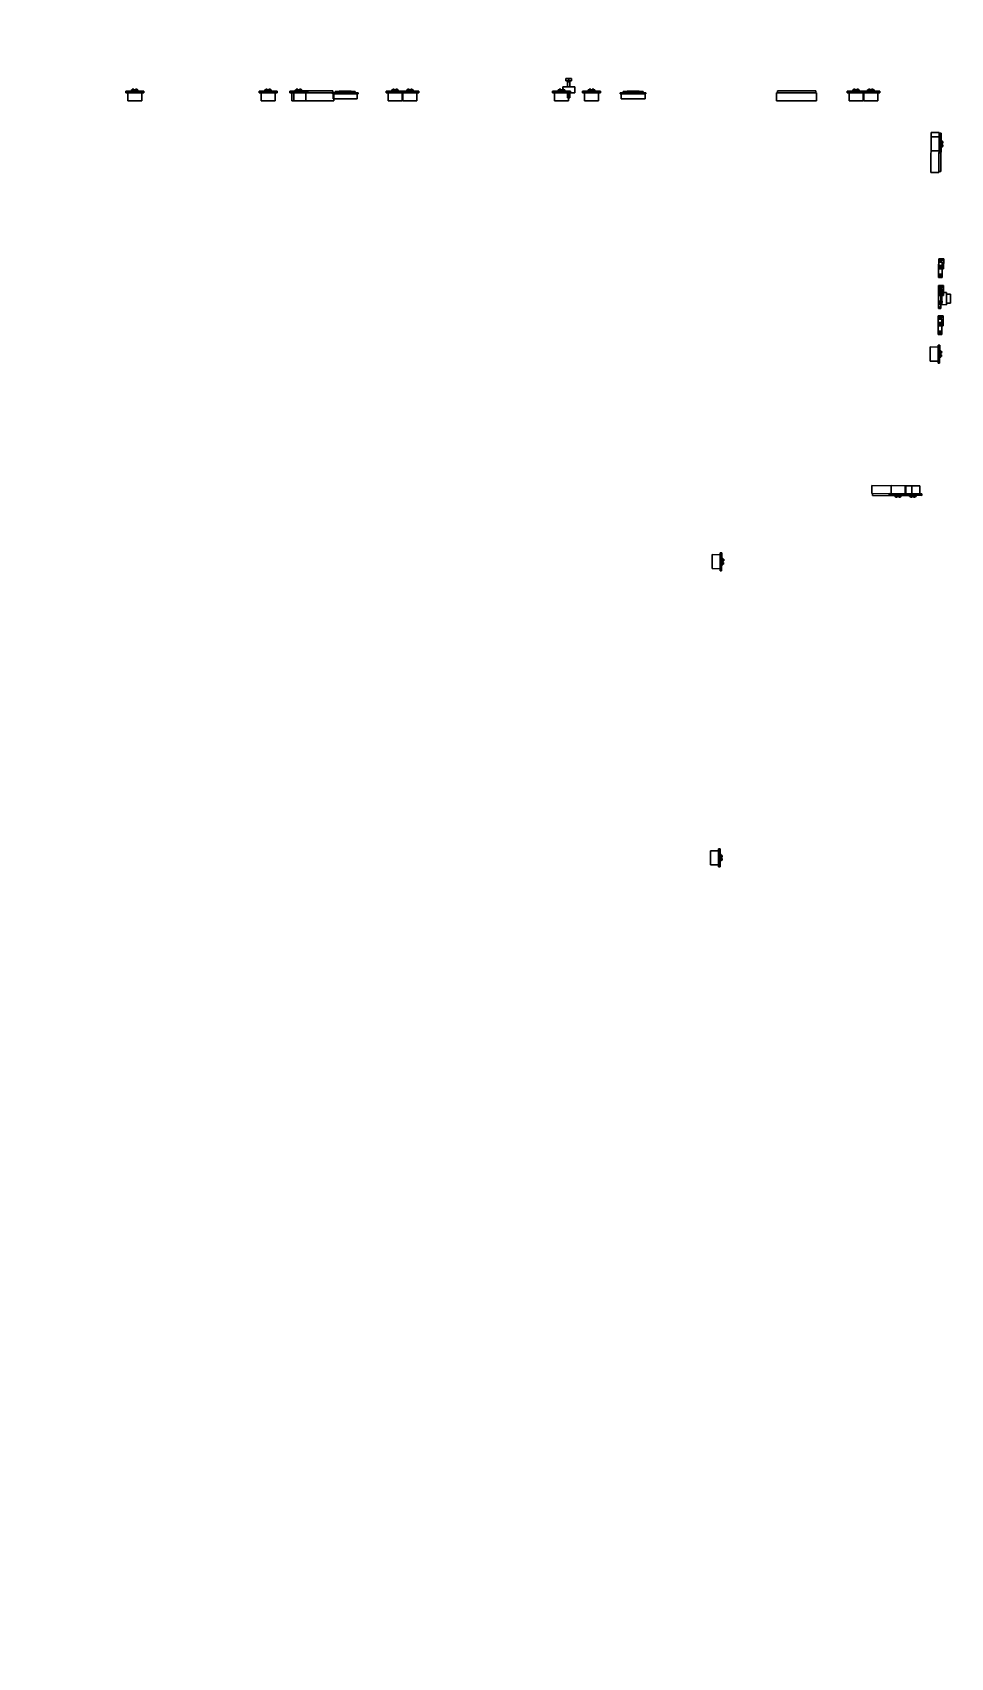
# Model space of a CAD drawing. Header units: millimetres. Extents: x 3020 to 7610, y -10361 to -2239.
import ezdxf

# ---------------------------------------------------------------- set-up
doc = ezdxf.new("R2010")
doc.units = ezdxf.units.MM
doc.header["$LTSCALE"] = 10
doc.layers.get('0').update_dxf_attribs({"linetype": 'CONTINUOUS'})
for name, color, linetype in [('Const_Walls', 253, 'CONTINUOUS'), ('Const_Walls_Ext', 253, 'CONTINUOUS'), ('Const_Windows', 152, 'CONTINUOUS'), ('Electrical', 6, 'CONTINUOUS'), ('Plumbing', 150, 'CONTINUOUS')]:
    doc.layers.add(name, color=color, linetype=linetype)

# ---------------------------------------------------------------- blocks, each defined once
blk = doc.blocks.new('DUPLEXSWITCH')
for points in [[(-82, 0, -8), (8, 0, -8), (8, 8, -8), (-82, 8, -8)], [(-82, 0, 78), (8, 0, 78), (8, 8, 78), (-82, 8, 78)], [(-82, 8, -8), (8, 8, -8), (8, 8, 78), (-82, 8, 78)], [(-82, 0, -8), (-82, 8, -8), (-82, 8, 78), (-82, 0, 78)], [(-82, 0, -8), (8, 0, -8), (8, 0, 78), (-82, 0, 78)], [(-72, -40), (-2, -40), (-2, 0), (-72, 0)], [(-72, -40, 70), (-2, -40, 70), (-2, 0, 70), (-72, 0, 70)], [(-72, 0), (-2, 0), (-2, 0, 70), (-72, 0, 70)], [(-72, -40), (-72, 0), (-72, 0, 70), (-72, -40, 70)], [(-53, 8, 20), (-21, 8, 20), (-21, 14, 20), (-53, 14, 20)], [(-53, 8, 50), (-21, 8, 50), (-21, 14, 50), (-53, 14, 50)], [(-53, 14, 20), (-21, 14, 20), (-21, 14, 50), (-53, 14, 50)], [(-53, 8, 20), (-53, 14, 20), (-53, 14, 50), (-53, 8, 50)], [(-53, 8, 20), (-21, 8, 20), (-21, 8, 50), (-53, 8, 50)], [(-49, 14, 30), (-41, 14, 30), (-41, 18, 30), (-49, 18, 30)], [(-49, 14, 44), (-41, 14, 44), (-41, 18, 44), (-49, 18, 44)], [(-49, 18, 30), (-41, 18, 30), (-41, 18, 44), (-49, 18, 44)], [(-49, 14, 30), (-49, 18, 30), (-49, 18, 44), (-49, 14, 44)], [(-49, 14, 30), (-41, 14, 30), (-41, 14, 44), (-49, 14, 44)], [(-41, 14, 30), (-41, 18, 30), (-41, 18, 44), (-41, 14, 44)], [(-33, 14, 30), (-25, 14, 30), (-25, 18, 30), (-33, 18, 30)], [(-33, 14, 44), (-25, 14, 44), (-25, 18, 44), (-33, 18, 44)], [(-33, 18, 30), (-25, 18, 30), (-25, 18, 44), (-33, 18, 44)], [(-33, 14, 30), (-33, 18, 30), (-33, 18, 44), (-33, 14, 44)], [(-33, 14, 30), (-25, 14, 30), (-25, 14, 44), (-33, 14, 44)], [(-25, 14, 30), (-25, 18, 30), (-25, 18, 44), (-25, 14, 44)], [(-21, 8, 20), (-21, 14, 20), (-21, 14, 50), (-21, 8, 50)], [(-8, 0, -8), (82, 0, -8), (82, 8, -8), (-8, 8, -8)], [(-8, 0, 78), (82, 0, 78), (82, 8, 78), (-8, 8, 78)], [(-8, 8, -8), (82, 8, -8), (82, 8, 78), (-8, 8, 78)], [(-8, 0, -8), (-8, 8, -8), (-8, 8, 78), (-8, 0, 78)], [(-8, 0, -8), (82, 0, -8), (82, 0, 78), (-8, 0, 78)], [(-2, -40), (-2, 0), (-2, 0, 70), (-2, -40, 70)], [(2, -40), (72, -40), (72, 0), (2, 0)], [(2, -40, 70), (72, -40, 70), (72, 0, 70), (2, 0, 70)], [(2, 0), (72, 0), (72, 0, 70), (2, 0, 70)], [(2, -40), (2, 0), (2, 0, 70), (2, -40, 70)], [(8, 0, -8), (8, 8, -8), (8, 8, 78), (8, 0, 78)], [(21, 8, 20), (53, 8, 20), (53, 14, 20), (21, 14, 20)], [(21, 8, 50), (53, 8, 50), (53, 14, 50), (21, 14, 50)], [(21, 14, 20), (53, 14, 20), (53, 14, 50), (21, 14, 50)], [(21, 8, 20), (21, 14, 20), (21, 14, 50), (21, 8, 50)], [(21, 8, 20), (53, 8, 20), (53, 8, 50), (21, 8, 50)], [(25, 14, 30), (33, 14, 30), (33, 18, 30), (25, 18, 30)], [(25, 14, 44), (33, 14, 44), (33, 18, 44), (25, 18, 44)], [(25, 18, 30), (33, 18, 30), (33, 18, 44), (25, 18, 44)], [(25, 14, 30), (25, 18, 30), (25, 18, 44), (25, 14, 44)], [(25, 14, 30), (33, 14, 30), (33, 14, 44), (25, 14, 44)], [(33, 14, 30), (33, 18, 30), (33, 18, 44), (33, 14, 44)], [(41, 14, 30), (49, 14, 30), (49, 18, 30), (41, 18, 30)], [(41, 14, 44), (49, 14, 44), (49, 18, 44), (41, 18, 44)], [(41, 18, 30), (49, 18, 30), (49, 18, 44), (41, 18, 44)], [(41, 14, 30), (41, 18, 30), (41, 18, 44), (41, 14, 44)], [(41, 14, 30), (49, 14, 30), (49, 14, 44), (41, 14, 44)], [(49, 14, 30), (49, 18, 30), (49, 18, 44), (49, 14, 44)], [(53, 8, 20), (53, 14, 20), (53, 14, 50), (53, 8, 50)], [(72, -40), (72, 0), (72, 0, 70), (72, -40, 70)], [(82, 0, -8), (82, 8, -8), (82, 8, 78), (82, 0, 78)], [(-72, -40), (-2, -40), (-2, -40, 70), (-72, -40, 70)], [(2, -40), (72, -40), (72, -40, 70), (2, -40, 70)]]:
    blk.add_3dface(points)
blk = doc.blocks.new('CONTROLBOX')
for points in [[(-100, -40, -150), (100, -40, -150), (100, 0, -150), (-100, 0, -150)], [(-100, -40, 150), (100, -40, 150), (100, 0, 150), (-100, 0, 150)], [(-100, 0, -150), (100, 0, -150), (100, 0, 150), (-100, 0, 150)], [(-100, -40, -150), (-100, 0, -150), (-100, 0, 150), (-100, -40, 150)], [(-96, 0, -146), (96, 0, -146), (96, 10, -146), (-96, 10, -146)], [(-96, 0, 146), (96, 0, 146), (96, 10, 146), (-96, 10, 146)], [(-96, 10, -146), (96, 10, -146), (96, 10, 146), (-96, 10, 146)], [(-96, 0, -146), (-96, 10, -146), (-96, 10, 146), (-96, 0, 146)], [(-96, 0, -146), (96, 0, -146), (96, 0, 146), (-96, 0, 146)], [(96, 0, -146), (96, 10, -146), (96, 10, 146), (96, 0, 146)], [(100, -40, -150), (100, 0, -150), (100, 0, 150), (100, -40, 150)], [(-100, -40, -150), (100, -40, -150), (100, -40, 150), (-100, -40, 150)]]:
    blk.add_3dface(points)
blk = doc.blocks.new('SOCKET')
for points in [[(-45, 0, -8), (45, 0, -8), (45, 8, -8), (-45, 8, -8)], [(-45, 0, 78), (45, 0, 78), (45, 8, 78), (-45, 8, 78)], [(-45, 8, -8), (45, 8, -8), (45, 8, 78), (-45, 8, 78)], [(-45, 0, -8), (-45, 8, -8), (-45, 8, 78), (-45, 0, 78)], [(-45, 0, -8), (45, 0, -8), (45, 0, 78), (-45, 0, 78)], [(-35, -40), (35, -40), (35, 0), (-35, 0)], [(-35, -40, 70), (35, -40, 70), (35, 0, 70), (-35, 0, 70)], [(-35, 0), (35, 0), (35, 0, 70), (-35, 0, 70)], [(-35, -40), (-35, 0), (-35, 0, 70), (-35, -40, 70)], [(-16, 8, 20), (16, 8, 20), (16, 14, 20), (-16, 14, 20)], [(-16, 8, 50), (16, 8, 50), (16, 14, 50), (-16, 14, 50)], [(-16, 14, 20), (16, 14, 20), (16, 14, 50), (-16, 14, 50)], [(-16, 8, 20), (-16, 14, 20), (-16, 14, 50), (-16, 8, 50)], [(-16, 8, 20), (16, 8, 20), (16, 8, 50), (-16, 8, 50)], [(-12, 14, 30), (-4, 14, 30), (-4, 18, 30), (-12, 18, 30)], [(-12, 14, 44), (-4, 14, 44), (-4, 18, 44), (-12, 18, 44)], [(-12, 18, 30), (-4, 18, 30), (-4, 18, 44), (-12, 18, 44)], [(-12, 14, 30), (-12, 18, 30), (-12, 18, 44), (-12, 14, 44)], [(-12, 14, 30), (-4, 14, 30), (-4, 14, 44), (-12, 14, 44)], [(-4, 14, 30), (-4, 18, 30), (-4, 18, 44), (-4, 14, 44)], [(4, 14, 30), (12, 14, 30), (12, 18, 30), (4, 18, 30)], [(4, 14, 44), (12, 14, 44), (12, 18, 44), (4, 18, 44)], [(4, 18, 30), (12, 18, 30), (12, 18, 44), (4, 18, 44)], [(4, 14, 30), (4, 18, 30), (4, 18, 44), (4, 14, 44)], [(4, 14, 30), (12, 14, 30), (12, 14, 44), (4, 14, 44)], [(12, 14, 30), (12, 18, 30), (12, 18, 44), (12, 14, 44)], [(16, 8, 20), (16, 14, 20), (16, 14, 50), (16, 8, 50)], [(35, -40), (35, 0), (35, 0, 70), (35, -40, 70)], [(45, 0, -8), (45, 8, -8), (45, 8, 78), (45, 0, 78)], [(-35, -40), (35, -40), (35, -40, 70), (-35, -40, 70)]]:
    blk.add_3dface(points)
blk = doc.blocks.new('GAS')
for points in [[(-30, 0), (30, 0), (30, 30), (-30, 30)], [(-30, 0, 60), (30, 0, 60), (30, 30, 60), (-30, 30, 60)], [(-30, 30), (30, 30), (30, 30, 60), (-30, 30, 60)], [(-30, 0), (-30, 30), (-30, 30, 60), (-30, 0, 60)], [(-30, 0), (30, 0), (30, 0, 60), (-30, 0, 60)], [(-14, 60, 22), (14, 60, 22), (14, 72, 22), (-14, 72, 22)], [(-14, 60, 38), (14, 60, 38), (14, 72, 38), (-14, 72, 38)], [(-14, 72, 22), (14, 72, 22), (14, 72, 38), (-14, 72, 38)], [(-14, 60, 22), (-14, 72, 22), (-14, 72, 38), (-14, 60, 38)], [(-14, 60, 22), (14, 60, 22), (14, 60, 38), (-14, 60, 38)], [(-6, 30, 22), (6, 30, 22), (6, 60, 22), (-6, 60, 22)], [(-6, 30, 38), (6, 30, 38), (6, 60, 38), (-6, 60, 38)], [(-6, 60, 22), (6, 60, 22), (6, 60, 38), (-6, 60, 38)], [(-6, 30, 22), (-6, 60, 22), (-6, 60, 38), (-6, 30, 38)], [(-6, 30, 22), (6, 30, 22), (6, 30, 38), (-6, 30, 38)], [(-6, -25, 22), (6, -25, 22), (6, 0, 22), (-6, 0, 22)], [(-6, -25, 38), (6, -25, 38), (6, 0, 38), (-6, 0, 38)], [(-6, 0, 22), (6, 0, 22), (6, 0, 38), (-6, 0, 38)], [(-6, -25, 22), (-6, 0, 22), (-6, 0, 38), (-6, -25, 38)], [(-3, 55, 15), (3, 55, 15), (3, 65, 15), (-3, 65, 15)], [(-3, 55, 45), (3, 55, 45), (3, 65, 45), (-3, 65, 45)], [(-3, 65, 15), (3, 65, 15), (3, 65, 45), (-3, 65, 45)], [(-3, 55, 15), (-3, 65, 15), (-3, 65, 45), (-3, 55, 45)], [(-3, 55, 15), (3, 55, 15), (3, 55, 45), (-3, 55, 45)], [(3, 55, 15), (3, 65, 15), (3, 65, 45), (3, 55, 45)], [(6, 30, 22), (6, 60, 22), (6, 60, 38), (6, 30, 38)], [(6, -25, 22), (6, 0, 22), (6, 0, 38), (6, -25, 38)], [(14, 60, 22), (14, 72, 22), (14, 72, 38), (14, 60, 38)], [(30, 0), (30, 30), (30, 30, 60), (30, 0, 60)], [(-6, -25, 22), (6, -25, 22), (6, -25, 38), (-6, -25, 38)]]:
    blk.add_3dface(points)
blk = doc.blocks.new('LIGHTING')
for points in [[(-64, -6, -64), (64, -6, -64), (64, 0, -64), (-64, 0, -64)], [(-64, -6, 64), (64, -6, 64), (64, 0, 64), (-64, 0, 64)], [(-64, 0, -64), (64, 0, -64), (64, 0, 64), (-64, 0, 64)], [(-64, -6, -64), (-64, 0, -64), (-64, 0, 64), (-64, -6, 64)], [(-60, -30, -60), (60, -30, -60), (60, 0, -60), (-60, 0, -60)], [(-60, -30, 60), (60, -30, 60), (60, 0, 60), (-60, 0, 60)], [(-60, 0, -60), (60, 0, -60), (60, 0, 60), (-60, 0, 60)], [(-60, -30, -60), (-60, 0, -60), (-60, 0, 60), (-60, -30, 60)], [(-50, 0, -50), (50, 0, -50), (50, 6, -50), (-50, 6, -50)], [(-50, 0, 50), (50, 0, 50), (50, 6, 50), (-50, 6, 50)], [(-50, 6, -50), (50, 6, -50), (50, 6, 50), (-50, 6, 50)], [(-50, 0, -50), (-50, 6, -50), (-50, 6, 50), (-50, 0, 50)], [(-50, 0, -50), (50, 0, -50), (50, 0, 50), (-50, 0, 50)], [(-30, 2, -30), (30, 2, -30), (30, 8, -30), (-30, 8, -30)], [(-30, 2, 30), (30, 2, 30), (30, 8, 30), (-30, 8, 30)], [(-30, 8, -30), (30, 8, -30), (30, 8, 30), (-30, 8, 30)], [(-30, 2, -30), (-30, 8, -30), (-30, 8, 30), (-30, 2, 30)], [(-30, 2, -30), (30, 2, -30), (30, 2, 30), (-30, 2, 30)], [(30, 2, -30), (30, 8, -30), (30, 8, 30), (30, 2, 30)], [(50, 0, -50), (50, 6, -50), (50, 6, 50), (50, 0, 50)], [(60, -30, -60), (60, 0, -60), (60, 0, 60), (60, -30, 60)], [(64, -6, -64), (64, 0, -64), (64, 0, 64), (64, -6, 64)], [(-64, -6, -64), (64, -6, -64), (64, -6, 64), (-64, -6, 64)], [(-60, -30, -60), (60, -30, -60), (60, -30, 60), (-60, -30, 60)]]:
    blk.add_3dface(points)
blk = doc.blocks.new('FAUCET')
for points in [[(-25, 0), (25, 0), (25, 25), (-25, 25)], [(-25, 0, 30), (25, 0, 30), (25, 25, 30), (-25, 25, 30)], [(-25, 25), (25, 25), (25, 25, 30), (-25, 25, 30)], [(-25, 0), (-25, 25), (-25, 25, 30), (-25, 0, 30)], [(-25, 0), (25, 0), (25, 0, 30), (-25, 0, 30)], [(-22, 0, 90), (-14, 0, 90), (-14, 18, 90), (-22, 18, 90)], [(-22, 0, 120), (-14, 0, 120), (-14, 18, 120), (-22, 18, 120)], [(-22, 18, 90), (-14, 18, 90), (-14, 18, 120), (-22, 18, 120)], [(-22, 0, 90), (-22, 18, 90), (-22, 18, 120), (-22, 0, 120)], [(-22, 0, 90), (-14, 0, 90), (-14, 0, 120), (-22, 0, 120)], [(-14, 0, 90), (-14, 18, 90), (-14, 18, 120), (-14, 0, 120)], [(-9, 0, 30), (9, 0, 30), (9, 18, 30), (-9, 18, 30)], [(-9, 0, 150), (9, 0, 150), (9, 18, 150), (-9, 18, 150)], [(-9, 18, 30), (9, 18, 30), (9, 18, 150), (-9, 18, 150)], [(-9, 0, 30), (-9, 18, 30), (-9, 18, 150), (-9, 0, 150)], [(-9, 0, 132), (60, 0, 132), (60, 18, 132), (-9, 18, 132)], [(-9, 0, 150), (60, 0, 150), (60, 18, 150), (-9, 18, 150)], [(-9, 18, 132), (60, 18, 132), (60, 18, 150), (-9, 18, 150)], [(-9, 0, 132), (-9, 18, 132), (-9, 18, 150), (-9, 0, 150)], [(-9, 0, 30), (9, 0, 30), (9, 0, 150), (-9, 0, 150)], [(-9, 0, 132), (60, 0, 132), (60, 0, 150), (-9, 0, 150)], [(9, 0, 30), (9, 18, 30), (9, 18, 150), (9, 0, 150)], [(14, 0, 90), (22, 0, 90), (22, 18, 90), (14, 18, 90)], [(14, 0, 120), (22, 0, 120), (22, 18, 120), (14, 18, 120)], [(14, 18, 90), (22, 18, 90), (22, 18, 120), (14, 18, 120)], [(14, 0, 90), (14, 18, 90), (14, 18, 120), (14, 0, 120)], [(14, 0, 90), (22, 0, 90), (22, 0, 120), (14, 0, 120)], [(22, 0, 90), (22, 18, 90), (22, 18, 120), (22, 0, 120)], [(25, 0), (25, 25), (25, 25, 30), (25, 0, 30)], [(52, 0, 120), (68, 0, 120), (68, 18, 120), (52, 18, 120)], [(52, 0, 150), (68, 0, 150), (68, 18, 150), (52, 18, 150)], [(52, 18, 120), (68, 18, 120), (68, 18, 150), (52, 18, 150)], [(52, 0, 120), (52, 18, 120), (52, 18, 150), (52, 0, 150)], [(52, 0, 110), (68, 0, 110), (68, 18, 110), (52, 18, 110)], [(52, 0, 122), (68, 0, 122), (68, 18, 122), (52, 18, 122)], [(52, 18, 110), (68, 18, 110), (68, 18, 122), (52, 18, 122)], [(52, 0, 110), (52, 18, 110), (52, 18, 122), (52, 0, 122)], [(52, 0, 120), (68, 0, 120), (68, 0, 150), (52, 0, 150)], [(52, 0, 110), (68, 0, 110), (68, 0, 122), (52, 0, 122)], [(60, 0, 132), (60, 18, 132), (60, 18, 150), (60, 0, 150)], [(68, 0, 120), (68, 18, 120), (68, 18, 150), (68, 0, 150)], [(68, 0, 110), (68, 18, 110), (68, 18, 122), (68, 0, 122)]]:
    blk.add_3dface(points)
blk = doc.blocks.new('SEWAGE')
for points in [[(-50, 0, -50), (50, 0, -50), (50, 12, -50), (-50, 12, -50)], [(-50, 0, 50), (50, 0, 50), (50, 12, 50), (-50, 12, 50)], [(-50, 12, -50), (50, 12, -50), (50, 12, 50), (-50, 12, 50)], [(-50, 0, -50), (-50, 12, -50), (-50, 12, 50), (-50, 0, 50)], [(-50, 0, -50), (50, 0, -50), (50, 0, 50), (-50, 0, 50)], [(-45, 0, -45), (-39, 0, -45), (-39, 6, -45), (-45, 6, -45)], [(-45, 0, -39), (-39, 0, -39), (-39, 6, -39), (-45, 6, -39)], [(-45, 6, -45), (-39, 6, -45), (-39, 6, -39), (-45, 6, -39)], [(-45, 0, -45), (-45, 6, -45), (-45, 6, -39), (-45, 0, -39)], [(-45, 0, 39), (-39, 0, 39), (-39, 6, 39), (-45, 6, 39)], [(-45, 0, 45), (-39, 0, 45), (-39, 6, 45), (-45, 6, 45)], [(-45, 6, 39), (-39, 6, 39), (-39, 6, 45), (-45, 6, 45)], [(-45, 0, 39), (-45, 6, 39), (-45, 6, 45), (-45, 0, 45)], [(-45, 0, -45), (-39, 0, -45), (-39, 0, -39), (-45, 0, -39)], [(-45, 0, 39), (-39, 0, 39), (-39, 0, 45), (-45, 0, 45)], [(-39, 0, -45), (-39, 6, -45), (-39, 6, -39), (-39, 0, -39)], [(-39, 0, 39), (-39, 6, 39), (-39, 6, 45), (-39, 0, 45)], [(-30, 12, -30), (30, 12, -30), (30, 40, -30), (-30, 40, -30)], [(-30, 12, 30), (30, 12, 30), (30, 40, 30), (-30, 40, 30)], [(-30, 40, -30), (30, 40, -30), (30, 40, 30), (-30, 40, 30)], [(-30, 12, -30), (-30, 40, -30), (-30, 40, 30), (-30, 12, 30)], [(-30, 12, -30), (30, 12, -30), (30, 12, 30), (-30, 12, 30)], [(-22, 40, -22), (22, 40, -22), (22, 60, -22), (-22, 60, -22)], [(-22, 40, 22), (22, 40, 22), (22, 60, 22), (-22, 60, 22)], [(-22, 60, -22), (22, 60, -22), (22, 60, 22), (-22, 60, 22)], [(-22, 40, -22), (-22, 60, -22), (-22, 60, 22), (-22, 40, 22)], [(-22, 40, -22), (22, 40, -22), (22, 40, 22), (-22, 40, 22)], [(22, 40, -22), (22, 60, -22), (22, 60, 22), (22, 40, 22)], [(30, 12, -30), (30, 40, -30), (30, 40, 30), (30, 12, 30)], [(39, 0, -45), (45, 0, -45), (45, 6, -45), (39, 6, -45)], [(39, 0, -39), (45, 0, -39), (45, 6, -39), (39, 6, -39)], [(39, 6, -45), (45, 6, -45), (45, 6, -39), (39, 6, -39)], [(39, 0, -45), (39, 6, -45), (39, 6, -39), (39, 0, -39)], [(39, 0, 39), (45, 0, 39), (45, 6, 39), (39, 6, 39)], [(39, 0, 45), (45, 0, 45), (45, 6, 45), (39, 6, 45)], [(39, 6, 39), (45, 6, 39), (45, 6, 45), (39, 6, 45)], [(39, 0, 39), (39, 6, 39), (39, 6, 45), (39, 0, 45)], [(39, 0, -45), (45, 0, -45), (45, 0, -39), (39, 0, -39)], [(39, 0, 39), (45, 0, 39), (45, 0, 45), (39, 0, 45)], [(45, 0, -45), (45, 6, -45), (45, 6, -39), (45, 0, -39)], [(45, 0, 39), (45, 6, 39), (45, 6, 45), (45, 0, 45)], [(50, 0, -50), (50, 12, -50), (50, 12, 50), (50, 0, 50)]]:
    blk.add_3dface(points)

msp = doc.modelspace()

# ---------------------------------------------------------------- linework, layer by layer
at = {"layer": 'Const_Walls', "invisible_edges": 15}
for points in [[(3070, -2490), (7555, -2490), (7555, -2590), (3070, -2590)], [(3070, -2490, 2785), (7555, -2490, 2785), (7555, -2590, 2785), (3070, -2590, 2785)], [(3070, -2490), (7555, -2490), (7555, -2490, 2785), (3070, -2490, 2785)], [(3070, -2590), (3070, -2490), (3070, -2490, 2785), (3070, -2590, 2785)], [(7555, -2490), (7555, -2590), (7555, -2590, 2785), (7555, -2490, 2785)], [(3020, -3319), (3020, -2540), (3120, -2540), (3120, -3319)], [(3020, -3319, 2785), (3020, -2540, 2785), (3120, -2540, 2785), (3120, -3319, 2785)], [(3020, -3319), (3020, -2540), (3020, -2540, 2785), (3020, -3319, 2785)], [(3020, -2540), (3120, -2540), (3120, -2540, 2785), (3020, -2540, 2785)], [(7555, -2590), (3070, -2590), (3070, -2590, 2785), (7555, -2590, 2785)], [(3120, -2540), (3120, -3319), (3120, -3319, 2785), (3120, -2540, 2785)], [(3120, -3319), (3020, -3319), (3020, -3319, 2785), (3120, -3319, 2785)], [(7544.2401, -4594.9718), (6459.255, -4589.2908), (6459.7786, -4489.2922), (7544.7637, -4494.9732)], [(7544.2401, -4594.9718, 2785), (6459.255, -4589.2908, 2785), (6459.7786, -4489.2922, 2785), (7544.7637, -4494.9732, 2785)], [(6459.255, -4589.2908), (6459.7786, -4489.2922), (6459.7786, -4489.2922, 2785), (6459.255, -4589.2908, 2785)], [(6459.7786, -4489.2922), (7544.7637, -4494.9732), (7544.7637, -4494.9732, 2785), (6459.7786, -4489.2922, 2785)], [(7544.7637, -4494.9732), (7544.2401, -4594.9718), (7544.2401, -4594.9718, 2785), (7544.7637, -4494.9732, 2785)], [(7544.2401, -4594.9718), (6459.255, -4589.2908), (6459.255, -4589.2908, 2785), (7544.2401, -4594.9718, 2785)]]:
    msp.add_3dface(points, dxfattribs=at)
at = {"layer": 'Const_Walls_Ext', "invisible_edges": 15}
for points in [[(7604.9993, -2540.2618), (7594.5012, -4545.2343), (7494.5026, -4544.7107), (7505.0007, -2539.7382)], [(7604.9993, -2540.2618, 2785), (7594.5012, -4545.2343, 2785), (7494.5026, -4544.7107, 2785), (7505.0007, -2539.7382, 2785)], [(7494.5026, -4544.7107), (7505.0007, -2539.7382), (7505.0007, -2539.7382, 2785), (7494.5026, -4544.7107, 2785)], [(7505.0007, -2539.7382), (7604.9993, -2540.2618), (7604.9993, -2540.2618, 2785), (7505.0007, -2539.7382, 2785)], [(7604.9993, -2540.2618), (7594.5012, -4545.2343), (7594.5012, -4545.2343, 2785), (7604.9993, -2540.2618, 2785)], [(6509.5161, -4539.5533), (6479.0323, -10361.4735), (6379.0337, -10360.9499), (6409.5175, -4539.0297)], [(6509.5161, -4539.5533, 2785), (6479.0323, -10361.4735, 2785), (6379.0337, -10360.9499, 2785), (6409.5175, -4539.0297, 2785)], [(6379.0337, -10360.9499), (6409.5175, -4539.0297), (6409.5175, -4539.0297, 2785), (6379.0337, -10360.9499, 2785)], [(6409.5175, -4539.0297), (6509.5161, -4539.5533), (6509.5161, -4539.5533, 2785), (6409.5175, -4539.0297, 2785)], [(6509.5161, -4539.5533), (6479.0323, -10361.4735), (6479.0323, -10361.4735, 2785), (6509.5161, -4539.5533, 2785)], [(7594.5012, -4545.2343), (7494.5026, -4544.7107), (7494.5026, -4544.7107, 2785), (7594.5012, -4545.2343, 2785)], [(6479.0323, -10361.4735), (6379.0337, -10360.9499), (6379.0337, -10360.9499, 2785), (6479.0323, -10361.4735, 2785)]]:
    msp.add_3dface(points, dxfattribs=at)
at = {"layer": 'Const_Windows', "invisible_edges": 15}
for points in [[(7506.8596, -2238.7483, 1070), (7499.1418, -3712.7281, 1070), (7599.1404, -3713.2517, 1070), (7606.8582, -2239.2719, 1070)], [(7506.8596, -2238.7483, 2390), (7499.1418, -3712.7281, 2390), (7599.1404, -3713.2517, 2390), (7606.8582, -2239.2719, 2390)], [(7506.8596, -2238.7483, 1070), (7499.1418, -3712.7281, 1070), (7499.1418, -3712.7281, 2390), (7506.8596, -2238.7483, 2390)], [(7606.8582, -2239.2719, 1070), (7506.8596, -2238.7483, 1070), (7506.8596, -2238.7483, 2390), (7606.8582, -2239.2719, 2390)], [(7599.1404, -3713.2517, 1070), (7606.8582, -2239.2719, 1070), (7606.8582, -2239.2719, 2390), (7599.1404, -3713.2517, 2390)], [(7531.4404, -2318.8781, 1150), (7524.5603, -3632.8601, 1150), (7574.5596, -3633.1219, 1150), (7581.4397, -2319.1399, 1150)], [(7531.4404, -2318.8781, 2310), (7524.5603, -3632.8601, 2310), (7574.5596, -3633.1219, 2310), (7581.4397, -2319.1399, 2310)], [(7531.4404, -2318.8781, 1150), (7524.5603, -3632.8601, 1150), (7524.5603, -3632.8601, 2310), (7531.4404, -2318.8781, 2310)], [(7581.4397, -2319.1399, 1150), (7531.4404, -2318.8781, 1150), (7531.4404, -2318.8781, 2310), (7581.4397, -2319.1399, 2310)], [(7574.5596, -3633.1219, 1150), (7581.4397, -2319.1399, 1150), (7581.4397, -2319.1399, 2310), (7574.5596, -3633.1219, 2310)], [(7524.5603, -3632.8601, 1150), (7574.5596, -3633.1219, 1150), (7574.5596, -3633.1219, 2310), (7524.5603, -3632.8601, 2310)], [(7499.1418, -3712.7281, 1070), (7599.1404, -3713.2517, 1070), (7599.1404, -3713.2517, 2390), (7499.1418, -3712.7281, 2390)], [(6404.4697, -5434.2551), (6391.5317, -7905.2213), (6491.5303, -7905.7449), (6504.4683, -5434.7787)], [(6404.4697, -5434.2551, 2396), (6391.5317, -7905.2213, 2396), (6491.5303, -7905.7449, 2396), (6504.4683, -5434.7787, 2396)], [(6404.4697, -5434.2551), (6391.5317, -7905.2213), (6391.5317, -7905.2213, 2396), (6404.4697, -5434.2551, 2396)], [(6504.4683, -5434.7787), (6404.4697, -5434.2551), (6404.4697, -5434.2551, 2396), (6504.4683, -5434.7787, 2396)], [(6491.5303, -7905.7449), (6504.4683, -5434.7787), (6504.4683, -5434.7787, 2396), (6491.5303, -7905.7449, 2396)], [(6429.0505, -5514.3849, 80), (6416.9502, -7825.3533, 80), (6466.9495, -7825.6151, 80), (6479.0498, -5514.6467, 80)], [(6429.0505, -5514.3849, 2316), (6416.9502, -7825.3533, 2316), (6466.9495, -7825.6151, 2316), (6479.0498, -5514.6467, 2316)], [(6429.0505, -5514.3849, 80), (6416.9502, -7825.3533, 80), (6416.9502, -7825.3533, 2316), (6429.0505, -5514.3849, 2316)], [(6479.0498, -5514.6467, 80), (6429.0505, -5514.3849, 80), (6429.0505, -5514.3849, 2316), (6479.0498, -5514.6467, 2316)], [(6466.9495, -7825.6151, 80), (6479.0498, -5514.6467, 80), (6479.0498, -5514.6467, 2316), (6466.9495, -7825.6151, 2316)], [(6416.9502, -7825.3533, 80), (6466.9495, -7825.6151, 80), (6466.9495, -7825.6151, 2316), (6416.9502, -7825.3533, 2316)], [(6391.5317, -7905.2213), (6491.5303, -7905.7449), (6491.5303, -7905.7449, 2396), (6391.5317, -7905.2213, 2396)]]:
    msp.add_3dface(points, dxfattribs=at)

# ---------------------------------------------------------------- block references
at = {"layer": 'Electrical'}
for name, p in [('Socket', (3531, -2540, 1724)), ('Socket', (4198, -2540, 1567)), ('Socket', (4351, -2540, 1566)), ('ControlBox', (4426, -2540, 2238)), ('Lighting', (4584, -2540, 2760)), ('DuplexSwitch', (4870, -2540, 1113)), ('Socket', (5665, -2540, 678)), ('Socket', (5815, -2540, 684)), ('Lighting', (6023, -2540, 2760)), ('ControlBox', (6841, -2540, 2253)), ('DuplexSwitch', (7175, -2540, 1085))]:
    msp.add_blockref(name, p, dxfattribs=at)
for name, p, rotation in [('ControlBox', (7553, -2838, 2173), 269.7), ('Socket', (7554, -2796, 1100), 269.7), ('Socket', (7548, -3846, 481), 269.7), ('ControlBox', (7317, -4544, 2154), 179.7), ('DuplexSwitch', (7385, -4544, 1111), 179.7), ('Socket', (6458, -4884, 1110), 269.7), ('Socket', (6450, -6364, 1225), 269.7)]:
    msp.add_blockref(name, p, dxfattribs=dict(at, rotation=rotation))
at = {"layer": 'Plumbing'}
msp.add_blockref('Gas', (5701, -2540, -12), dxfattribs=at)
at = {"layer": 'Plumbing', "rotation": 269.7}
for name, p in [('Faucet', (7551, -3395, 505)), ('Faucet', (7550, -3529, 532)), ('Sewage', (7550, -3569, -27)), ('Faucet', (7549, -3680, 519))]:
    msp.add_blockref(name, p, dxfattribs=at)

doc.saveas('drawing.dxf')
